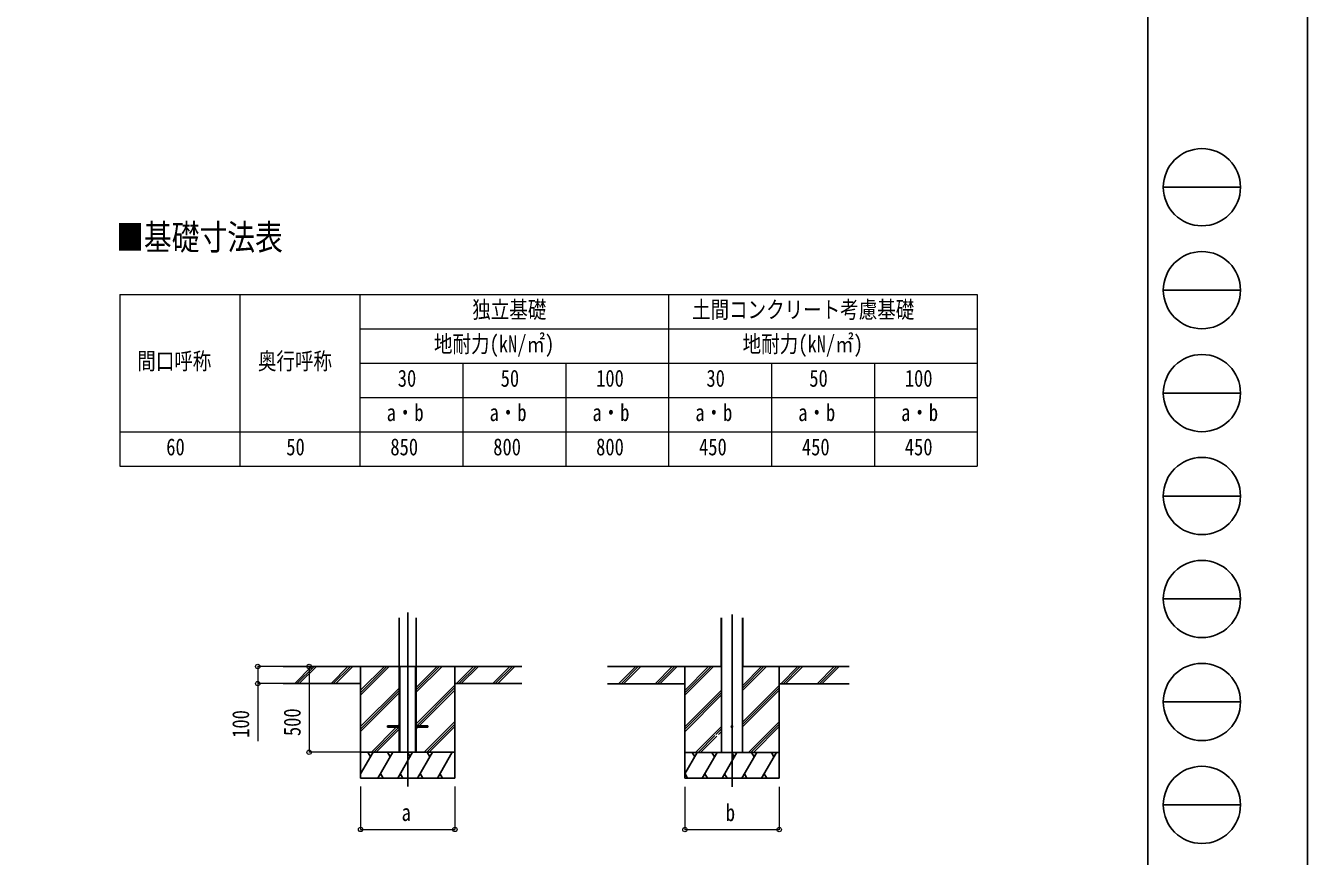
# Model space of a CAD drawing. Units: millimetres, scale not verified. Extents: x -12615 to 12615, y -8910 to 8910.
# Drawn here: x 5141 to 12615, y -5850 to -1008 of the extents above; entities that cross this region are included whole.
import ezdxf
from ezdxf.enums import TextEntityAlignment as Align

# ---------------------------------------------------------------- set-up
doc = ezdxf.new("R2010")
doc.units = ezdxf.units.MM
doc.header["$LTSCALE"] = 30
doc.layers.add('0-1_TABLE1', color=7, linetype='Continuous', lineweight=18)
doc.layers.add('0-7_YKK_D', color=6, linetype='Continuous', lineweight=18)
for name, color, linetype in [('0-2_USER1', 3, 'Continuous'), ('0-3_YKK_11', 7, 'Continuous'), ('0-5_YKK_12', 2, 'Continuous'), ('0-6_YKK_A1', 4, 'Continuous'), ('0-8_YKK_ZWAK', 7, 'Continuous')]:
    doc.layers.add(name, color=color, linetype=linetype)
doc.styles.add('ＭＳ ゴシック', font='')
doc.styles.get('ＭＳ ゴシック').set_extended_font_data('MS Gothic')

msp = doc.modelspace()

# ---------------------------------------------------------------- linework, layer by layer
at = {"layer": '0-1_TABLE1'}
for p, q in [((5690.11, -2575), (10690.11, -2575)), ((5690.11, -2575), (5690.11, -3575)), ((7090.11, -2575), (7090.11, -3575)), ((8890.11, -2575), (8890.11, -3575)), ((7090.11, -2775), (10690.11, -2775)), ((7090.11, -2975), (10690.11, -2975)), ((7690.11, -2975), (7690.11, -3575)), ((8290.11, -2975), (8290.11, -3575)), ((9490.11, -2975), (9490.11, -3575)), ((10090.11, -2975), (10090.11, -3575)), ((7090.11, -3175), (10690.11, -3175)), ((5690.11, -3375), (10690.11, -3375)), ((5690.11, -3575), (10690.11, -3575))]:
    msp.add_line(p, q, dxfattribs=at)
for points in [[(6390.11, -2575), (6390.11, -3375), (6390.11, -3575)], [(10690.11, -2575), (10690.11, -2975), (10690.11, -3575)]]:
    msp.add_lwpolyline(points, dxfattribs=at)
at = {"layer": '0-3_YKK_11'}
for p, q in [((9197.56, -4459.01), (9197.56, -4744.36)), ((9199.16, -5244.36), (9199.16, -4459.01)), ((9320.96, -5244.36), (9320.96, -4459.01)), ((9321.36, -4459.01), (9321.36, -4744.36)), ((9198.46, -4744.36), (9198.76, -4744.36))]:
    msp.add_line(p, q, dxfattribs=at)
for points in [[(9199.16, -4744.36), (9199.06, -4744.36), (9198.76, -4744.36), (9198.76, -4459.01)], [(9322.56, -4459.01), (9322.56, -4744.36), (9322.26, -4744.36), (9321.66, -4744.36), (9321.36, -4744.36), (9321.06, -4744.36), (9320.96, -4744.36)], [(9197.56, -4744.36), (9197.86, -4744.36), (9198.46, -4744.36)]]:
    msp.add_lwpolyline(points, dxfattribs=at)
at = {"layer": '0-5_YKK_12'}
for p, q in [((7369.06, -4429.51), (7369.06, -5443.36)), ((9260.06, -4441.15), (9260.06, -5444.36))]:
    msp.add_line(p, q, dxfattribs=at)
at = {"layer": '0-6_YKK_A1'}
for p, q in [((7319.06, -4459.01), (7319.06, -5243.36)), ((7319.06, -4459.01), (7319.06, -5243.36)), ((7419.06, -4459.01), (7419.06, -5243.36)), ((7419.06, -4459.01), (7419.06, -5243.36)), ((7319.06, -4743.36), (6643.11, -4743.36)), ((6709.79, -4841.95), (6808.39, -4743.36)), ((6722.53, -4843.36), (6822.53, -4743.36)), ((6736.68, -4843.36), (6836.68, -4743.36)), ((6921.93, -4841.95), (7020.52, -4743.36)), ((6934.67, -4843.36), (7034.67, -4743.36)), ((6948.81, -4843.36), (7048.81, -4743.36)), ((7094.06, -4743.36), (7094.06, -5393.36)), ((7094.06, -4910.24), (7260.94, -4743.36)), ((7094.06, -4896.09), (7246.8, -4743.36)), ((7094.06, -4881.95), (7232.66, -4743.36)), ((7319.06, -4743.36), (7419.06, -4743.36)), ((7321.56, -4743.36), (7321.56, -5243.36)), ((7323.06, -4743.36), (7323.06, -5243.36)), ((7415.06, -4743.36), (7415.06, -5243.36)), ((7416.56, -4743.36), (7416.56, -5243.36)), ((7419.06, -4893.6), (7569.31, -4743.36)), ((7419.06, -4879.46), (7555.17, -4743.36)), ((7419.06, -4865.32), (7541.02, -4743.36)), ((7419.06, -4743.36), (8034.68, -4743.36)), ((7644.06, -4743.36), (7644.06, -5393.36)), ((7653.16, -4843.36), (7753.16, -4743.36)), ((7667.3, -4843.36), (7767.3, -4743.36)), ((7681.44, -4843.36), (7781.44, -4743.36)), ((7865.29, -4843.36), (7965.29, -4743.36)), ((7879.43, -4843.36), (7979.43, -4743.36)), ((7893.57, -4843.36), (7993.57, -4743.36)), ((9199.16, -4744.36), (8534.11, -4744.36)), ((8600.8, -4842.95), (8699.39, -4744.36)), ((8613.53, -4844.36), (8713.53, -4744.36)), ((8627.68, -4844.36), (8727.68, -4744.36)), ((8812.93, -4842.95), (8911.52, -4744.36)), ((8825.67, -4844.36), (8925.67, -4744.36)), ((8839.81, -4844.36), (8939.81, -4744.36)), ((8985.06, -4744.36), (8985.06, -5394.36)), ((8985.06, -4911.24), (9151.94, -4744.36)), ((8985.06, -4897.09), (9137.8, -4744.36)), ((8985.06, -4882.95), (9123.66, -4744.36)), ((9320.96, -4883.7), (9460.31, -4744.36)), ((9320.96, -4869.56), (9446.17, -4744.36)), ((9320.96, -4855.42), (9432.02, -4744.36)), ((9320.96, -4744.36), (9943.27, -4744.36)), ((9535.06, -4744.36), (9535.06, -5394.36)), ((9544.16, -4844.36), (9644.16, -4744.36)), ((9558.3, -4844.36), (9658.3, -4744.36)), ((9572.44, -4844.36), (9672.44, -4744.36)), ((9756.29, -4844.36), (9856.29, -4744.36)), ((9770.43, -4844.36), (9870.43, -4744.36)), ((9784.57, -4844.36), (9884.57, -4744.36)), ((7094.06, -4843.36), (6643.11, -4843.36)), ((7419.06, -5077.45), (7644.06, -4852.45)), ((7644.06, -4843.36), (8034.68, -4843.36)), ((8985.06, -4844.36), (8534.11, -4844.36)), ((9320.96, -5067.55), (9535.06, -4853.45)), ((9535.06, -4844.36), (9943.27, -4844.36)), ((7094.06, -5094.08), (7319.06, -4869.08)), ((7094.06, -5108.22), (7319.06, -4883.23)), ((7094.06, -5122.37), (7319.06, -4897.37)), ((7421.79, -5088.86), (7644.06, -4866.59)), ((7435.94, -5088.86), (7644.06, -4880.74)), ((8985.06, -5095.08), (9199.16, -4880.98)), ((8985.06, -5109.22), (9199.16, -4895.13)), ((8985.06, -5123.37), (9199.16, -4909.27)), ((9320.96, -5081.69), (9535.06, -4867.59)), ((9320.96, -5095.84), (9535.06, -4881.74)), ((7311.42, -5088.86), (7319.06, -5081.22)), ((7465.28, -5243.36), (7644.06, -5064.58)), ((7479.43, -5243.36), (7644.06, -5078.72)), ((9356.28, -5244.36), (9535.06, -5065.58)), ((9370.43, -5244.36), (9535.06, -5079.72)), ((7156.92, -5243.36), (7302.42, -5097.86)), ((7171.06, -5243.36), (7316.56, -5097.86)), ((7185.2, -5243.36), (7319.06, -5109.5)), ((7319.06, -5088.86), (7251.56, -5088.86)), ((7251.56, -5088.86), (7251.56, -5097.86)), ((7319.06, -5097.86), (7251.56, -5097.86)), ((7419.06, -5088.86), (7486.56, -5088.86)), ((7419.06, -5105.74), (7426.94, -5097.86)), ((7419.06, -5097.86), (7486.56, -5097.86)), ((7486.56, -5088.86), (7486.56, -5097.86)), ((7493.57, -5243.36), (7644.06, -5092.87)), ((9047.92, -5244.36), (9199.16, -5093.12)), ((9062.06, -5244.36), (9160.06, -5146.36)), ((9076.2, -5244.36), (9171.7, -5148.86)), ((9166.56, -5139.86), (9199.16, -5107.26)), ((9180.7, -5139.86), (9199.16, -5121.4)), ((9384.57, -5244.36), (9535.06, -5093.87)), ((7644.06, -5243.36), (7094.06, -5243.36)), ((7094.06, -5368.81), (7166.49, -5243.36)), ((7151.49, -5269.34), (7136.48, -5243.36)), ((7195.36, -5393.36), (7281.96, -5243.36)), ((7266.96, -5269.34), (7251.96, -5243.36)), ((7310.83, -5393.36), (7397.43, -5243.36)), ((7319.06, -5243.36), (7419.06, -5243.36)), ((7382.43, -5269.34), (7367.42, -5243.36)), ((7426.3, -5393.36), (7512.9, -5243.36)), ((7497.9, -5269.34), (7482.9, -5243.36)), ((7541.77, -5393.36), (7628.37, -5243.36)), ((9535.06, -5244.36), (8985.06, -5244.36)), ((8985.06, -5369.81), (9057.49, -5244.36)), ((9042.49, -5270.34), (9027.49, -5244.36)), ((9086.36, -5394.36), (9172.96, -5244.36)), ((9157.96, -5270.34), (9142.96, -5244.36)), ((9199.16, -5244.36), (9320.96, -5244.36)), ((9201.83, -5394.36), (9288.43, -5244.36)), ((9273.43, -5270.34), (9258.43, -5244.36)), ((9317.3, -5394.36), (9403.9, -5244.36)), ((9388.9, -5270.34), (9373.9, -5244.36)), ((9432.77, -5394.36), (9519.37, -5244.36)), ((9504.37, -5270.34), (9489.37, -5244.36)), ((7210.35, -5367.38), (7225.35, -5393.36)), ((7325.82, -5367.38), (7340.82, -5393.36)), ((7441.29, -5367.38), (7456.29, -5393.36)), ((7556.76, -5367.38), (7571.76, -5393.36)), ((8985.89, -5368.38), (9000.88, -5394.35)), ((9101.35, -5368.38), (9116.35, -5394.36)), ((9216.82, -5368.38), (9231.82, -5394.36)), ((9332.3, -5368.38), (9347.3, -5394.36)), ((9447.76, -5368.38), (9462.76, -5394.36)), ((7094.06, -5393.36), (7644.06, -5393.36)), ((8985.06, -5394.36), (9535.06, -5394.36))]:
    msp.add_line(p, q, dxfattribs=at)
msp.add_circle((9260.06, -5094.36), 5, dxfattribs=at)
at = {"layer": '0-7_YKK_D'}
for p, q in [((6708.72, -4743.36), (6493.06, -4743.36)), ((6868, -4743.36), (6793.06, -4743.36)), ((6794.06, -4743.36), (6794.06, -5243.36)), ((6708.72, -4843.36), (6493.06, -4843.36)), ((7093.06, -5243.36), (6793.06, -5243.36)), ((7094.06, -5443.36), (7094.06, -5694.36)), ((7644.06, -5443.36), (7644.06, -5694.36)), ((8985.06, -5444.36), (8985.06, -5695.36)), ((9535.06, -5444.36), (9535.06, -5695.36)), ((7094.06, -5693.36), (7644.06, -5693.36)), ((8985.06, -5694.36), (9535.06, -5694.36))]:
    msp.add_line(p, q, dxfattribs=at)
msp.add_lwpolyline([(6494.06, -4743.36), (6494.06, -4843.36), (6494.06, -5179.16)], dxfattribs=at)
for centre in [(6494.06, -4743.36), (6794.06, -4743.36), (6494.06, -4843.36), (6794.06, -5243.36), (7094.06, -5693.36), (7644.06, -5693.36), (8985.06, -5694.36), (9535.06, -5694.36)]:
    msp.add_circle(centre, 12.75, dxfattribs=at)
at = {"layer": '0-8_YKK_ZWAK'}
for p, q in [((11685.06, 8325), (11685.06, -7575)), ((11775.06, -1950), (12225.06, -1950)), ((11775.06, -2550), (12225.06, -2550)), ((11775.06, -3150), (12225.06, -3150)), ((11775.06, -3750), (12225.06, -3750)), ((11775.06, -4350), (12225.06, -4350)), ((11775.06, -4950), (12225.06, -4950)), ((11775.06, -5550), (12225.06, -5550))]:
    msp.add_line(p, q, dxfattribs=at)
msp.add_lwpolyline([(-12615, -8910), (12615, -8910), (12615, 8910), (-12615, 8910)], close=True, dxfattribs=at)
for centre in [(12000.06, -1950), (12000.06, -2550), (12000.06, -3150), (12000.06, -3750), (12000.06, -4350), (12000.06, -4950), (12000.06, -5550)]:
    msp.add_circle(centre, 225, dxfattribs=at)

# ---------------------------------------------------------------- texts
at = {"layer": '0-1_TABLE1', "style": 'ＭＳ ゴシック', "width": 0.8}
for s, p in [('独立基礎', (7745.31, -2742.5)), ('土間コンクリート考慮基礎', (9026.91, -2742.5)), ('地耐力(kN/㎡)', (7522.11, -2942.5)), ('地耐力(kN/㎡)', (9322.11, -2942.5)), ('間口呼称', (5791.71, -3042.5)), ('奥行呼称', (6495.31, -3042.5)), ('30', (7310.91, -3142.5)), ('50', (7910.91, -3142.5)), ('100', (8467.71, -3142.5)), ('30', (9110.91, -3142.5)), ('50', (9710.91, -3142.5)), ('100', (10267.71, -3142.5)), ('a・b', (7246.11, -3342.5)), ('a・b', (7846.11, -3342.5)), ('a・b', (8446.11, -3342.5)), ('a・b', (9046.11, -3342.5)), ('a・b', (9646.11, -3342.5)), ('a・b', (10246.11, -3342.5)), ('60', (5960.91, -3542.5)), ('50', (6660.91, -3542.5)), ('850', (7267.71, -3542.5)), ('800', (7867.71, -3542.5)), ('800', (8467.71, -3542.5)), ('450', (9067.71, -3542.5)), ('450', (9667.71, -3542.5)), ('450', (10267.71, -3542.5))]:
    msp.add_text(s, height=98.97, dxfattribs=at).set_placement(p, align=Align.BOTTOM_LEFT)
at = {"layer": '0-2_USER1', "style": 'ＭＳ ゴシック', "width": 0.8}
msp.add_text('■基礎寸法表', height=148.5, dxfattribs=at).set_placement((5668.51, -2360.21), align=Align.BOTTOM_LEFT)
at = {"layer": '0-7_YKK_D', "style": 'ＭＳ ゴシック', "width": 0.8}
for s, p in [('100', (6474.06, -5159.16)), ('500', (6774.06, -5149.03))]:
    msp.add_text(s, height=98.97, rotation=90, dxfattribs=at).set_placement(p, align=Align.BOTTOM_LEFT)
for s, p in [('a', (7333.06, -5673.36)), ('b', (9224.06, -5674.36))]:
    msp.add_text(s, height=98.97, dxfattribs=at).set_placement(p, align=Align.BOTTOM_LEFT)

doc.saveas('drawing.dxf')
